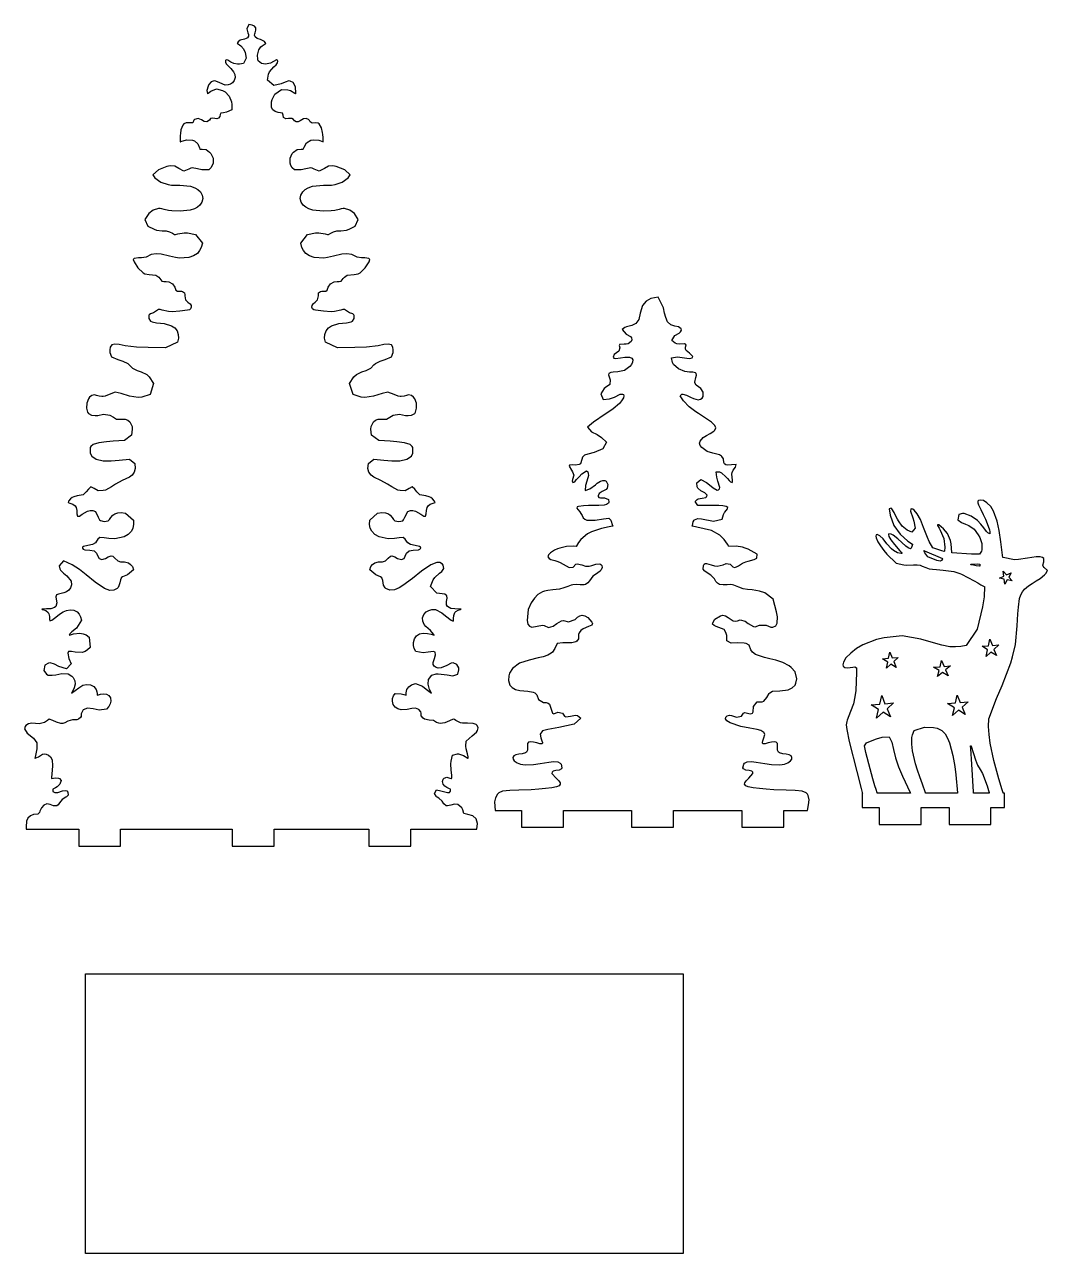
# Model space of a CAD drawing. Extents: x -94 to 209, y -185 to 79.
# Drawn here: x 26 to 209, y -183.9 to 35.8 of the extents above; entities that cross this region are included whole.
import ezdxf

# ---------------------------------------------------------------- set-up
doc = ezdxf.new("R2010")
doc.units = 0

msp = doc.modelspace()

# ---------------------------------------------------------------- linework, layer by layer
at = {"layer": 'layer 1', "color": 250}
for points in [[(106.870728, -108.086904), (106.870728, -108.086904), (106.970529, -107.045982), (106.764127, -106.230908), (106.13493, -105.66179), (105.249429, -105.441207), (104.553431, -105.276186), (104.378131, -104.610099), (104.178432, -104.237804), (103.472633, -103.656409), (102.891733, -103.60471), (102.227735, -103.78841), (101.64576, -103.912195), (101.383136, -103.86461), (100.949761, -103.504601), (100.662036, -103.027892), (100.091738, -102.542488), (99.759636, -102.321112), (99.661037, -102.253511), (99.576339, -102.186598), (99.308837, -101.705506), (99.648038, -101.012696), (100.403536, -101.225209), (101.625534, -101.522309), (102.009235, -101.504053), (102.154234, -101.251852), (102.132829, -100.935358), (101.841831, -100.763856), (101.505331, -100.610239), (101.166231, -100.384258), (100.879132, -100.03104), (100.728008, -99.566654), (100.876751, -99.109153), (101.02375, -98.964453), (101.50885, -98.737864), (102.036875, -98.966103), (102.27975, -99.009855), (102.35015, -99.009855), (102.373248, -98.899948), (102.404448, -98.419253), (102.263449, -97.534355), (102.199248, -96.360057), (102.254297, -95.902576), (102.528947, -94.82357), (103.400947, -94.607062), (103.619945, -94.600183), (104.473069, -94.8973), (105.251943, -95.376284), (105.325344, -95.409992), (105.334842, -95.143398), (105.186742, -94.588197), (104.977642, -93.685096), (104.926153, -93.210246), (104.993834, -92.333977), (106.021432, -91.362481), (106.791718, -90.708501), (107.02163, -90.402283), (107.125493, -89.938852), (106.944732, -89.501298), (106.764369, -89.350724), (106.230831, -89.147207), (105.230734, -89.108286), (104.327085, -89.129562), (103.926536, -89.053782), (103.109937, -88.623782), (102.864335, -88.431192), (102.620535, -88.359199), (101.984237, -88.674397), (101.173126, -89.020739), (100.313038, -89.146598), (100.08864, -89.107704), (99.687241, -88.961496), (99.136141, -88.649685), (98.317954, -88.573313), (97.520542, -88.394785), (97.282843, -88.230691), (96.941944, -87.763596), (96.941206, -87.308299), (96.875444, -87.089994), (96.482995, -86.63761), (95.909644, -86.450497), (95.229446, -86.492698), (94.399047, -86.637108), (93.336249, -86.705608), (92.752413, -86.545682), (92.270062, -86.215604), (91.927455, -85.7446), (91.762851, -85.161899), (91.797513, -84.678724), (91.950374, -84.237231), (92.29095, -83.80689), (93.347348, -83.872903), (93.831448, -83.988103), (94.209246, -84.075997), (94.209246, -84.075997), (94.210304, -83.947092), (94.222105, -83.689494), (94.368104, -83.09241), (94.714667, -82.61412), (95.188356, -82.241691), (95.898304, -81.980791), (97.144601, -82.498897), (97.821, -83.026105), (98.764601, -83.760694), (98.764601, -83.760694), (98.672301, -83.527199), (98.429501, -83.086695), (98.1381, -82.154199), (98.204701, -81.304517), (98.828299, -80.50881), (99.602985, -80.293218), (99.956097, -80.251397), (101.592596, -80.442717), (102.557496, -80.609404), (103.468495, -80.360908), (103.665831, -79.538293), (103.648594, -79.202802), (103.273257, -78.605248), (102.621395, -78.333408), (102.29352, -78.379003), (101.483096, -78.767219), (100.519797, -79.205104), (99.98183, -79.246331), (99.588049, -79.143092), (99.2638, -78.931895), (99.069918, -78.593354), (99.054047, -78.234269), (99.282585, -77.509418), (99.497686, -76.889103), (99.427487, -76.377822), (99.116287, -76.285007), (98.148987, -76.386712), (97.294487, -76.512601), (95.985889, -76.308608), (95.686761, -75.733113), (95.558003, -75.203137), (95.537291, -74.663907), (95.719111, -74.019756), (96.093577, -73.500737), (96.6247, -73.145553), (97.276488, -72.992906), (98.054087, -73.051617), (98.689388, -73.205023), (99.213487, -73.339801), (99.213487, -73.339801), (99.127987, -73.206716), (98.583986, -72.526605), (97.74425, -71.830547), (97.444588, -71.435915), (97.206926, -70.848221), (97.180763, -70.241997), (97.373938, -69.673159), (97.794287, -69.197622), (98.276899, -68.937487), (98.818134, -68.782202), (99.504184, -68.761113), (100.611485, -69.365129), (101.238483, -69.880908), (102.288283, -70.705216), (102.648383, -70.871427), (102.722582, -70.689923), (102.724964, -70.406819), (102.765019, -69.849806), (102.964364, -69.333512), (103.120438, -69.154376), (103.536762, -68.877529), (103.960362, -68.759023), (104.076861, -68.728225), (104.076861, -68.728225), (104.011162, -68.723463), (103.629663, -68.695364), (102.931264, -68.657052), (102.216927, -68.565116), (101.610365, -68.209854), (101.467128, -67.954363), (101.437664, -67.368057), (101.563365, -66.739249), (101.534464, -66.304645), (101.132267, -66.056863), (99.736766, -65.830353), (98.608467, -64.675846), (99.068418, -63.491301), (99.359468, -63.05165), (100.203567, -62.301372), (100.637867, -61.96125), (100.993067, -61.412373), (100.865725, -60.852247), (100.735466, -60.639764), (100.275404, -60.372726), (99.710117, -60.383949), (98.651468, -60.79526), (96.968071, -61.925558), (95.344572, -63.204261), (93.648375, -64.484049), (92.958804, -64.90627), (92.148426, -65.252799), (91.326349, -65.342455), (90.601678, -64.99406), (90.49208, -64.875368), (90.18818, -64.436557), (90.057978, -63.570947), (89.887079, -63.132771), (89.640155, -62.921617), (88.778082, -62.562568), (87.704581, -61.703758), (87.897372, -61.106434), (88.201781, -60.707256), (88.606881, -60.414551), (89.302468, -60.275096), (90.009081, -60.239662), (90.513979, -60.073953), (91.011578, -59.576273), (91.413127, -59.223382), (91.688976, -59.172969), (92.219827, -59.36673), (92.681377, -59.679354), (93.370076, -59.827971), (93.843476, -59.645858), (94.066675, -59.233664), (94.288573, -58.718653), (94.749075, -58.293654), (95.499072, -58.143768), (96.418446, -58.084008), (96.69807, -57.987955), (96.835071, -57.818582), (96.80797, -57.61357), (96.617283, -57.497424), (95.847372, -57.303055), (95.010874, -57.163567), (94.506638, -56.821101), (94.294376, -56.561879), (94.054787, -56.17192), (93.692875, -55.924181), (92.967576, -55.955269), (92.115376, -56.067161), (91.026678, -56.107166), (89.389381, -55.753435), (88.64157, -55.346235), (88.067383, -54.76917), (87.802408, -54.19691), (87.668626, -53.562146), (87.709481, -52.766568), (89.121381, -51.525779), (89.898139, -51.44047), (90.505453, -51.504256), (91.042177, -51.676168), (91.388177, -51.918685), (91.741277, -52.333975), (91.988476, -52.680367), (92.222677, -52.893965), (92.917338, -53.029808), (93.613876, -52.88391), (93.775125, -52.746122), (94.019775, -52.251107), (94.501073, -51.248417), (94.983144, -51.076433), (95.437447, -51.065646), (95.907472, -51.165629), (96.861471, -51.709321), (97.37777, -52.052617), (97.698871, -52.101221), (97.81457, -51.663415), (97.842682, -51.086175), (97.963269, -50.511633), (98.15547, -50.205113), (98.531469, -49.918729), (99.085468, -49.736325), (99.389469, -49.613532), (99.389469, -49.613426), (99.328768, -49.424117), (98.940469, -48.991524), (98.640069, -48.749616), (98.362907, -48.600563), (97.74667, -48.428333), (96.689071, -48.290326), (96.155971, -47.707132), (95.76171, -47.234647), (95.314573, -46.854037), (94.753374, -47.128436), (94.032674, -47.532031), (93.148988, -47.509274), (92.728576, -47.399819), (91.642577, -46.813821), (90.896979, -46.335217), (89.69388, -45.711436), (88.417244, -45.118485), (87.952781, -44.760524), (87.548807, -44.213992), (87.365484, -43.561037), (87.480882, -42.684024), (88.423882, -41.869743), (90.24778, -42.087945), (91.67434, -42.194817), (93.100977, -42.154329), (94.370173, -41.869241), (95.166372, -41.324544), (95.451172, -40.819031), (95.428471, -39.812637), (95.316046, -39.59429), (94.932269, -39.275137), (93.905671, -38.969226), (92.534674, -38.808545), (91.346775, -38.680328), (89.317879, -38.528748), (88.033379, -37.582335), (87.916054, -36.526649), (87.955179, -36.06294), (88.361716, -35.192489), (88.729614, -34.905825), (89.204677, -34.746852), (89.920877, -34.739708), (90.418975, -34.743941), (90.705977, -34.699332), (91.286175, -34.384743), (91.920473, -34.022344), (93.053172, -33.813853), (94.087984, -34.051617), (94.559771, -34.096639), (95.20412, -34.031714), (95.75367, -33.71003), (95.908557, -33.467351), (96.105668, -32.790948), (96.051868, -31.853451), (95.751119, -31.083816), (95.56797, -30.804459), (95.158495, -30.491193), (94.65197, -30.402637), (94.294172, -30.475847), (93.865772, -30.604752), (93.340874, -30.686746), (93.148874, -30.6841), (92.786486, -30.619373), (92.070473, -30.291697), (90.973475, -29.909401), (89.912876, -30.126095), (88.399066, -30.605559), (86.841681, -30.870076), (86.193094, -30.796952), (84.721683, -30.311276), (84.110885, -28.356881), (84.894008, -27.179794), (85.324483, -26.768298), (86.314981, -26.256304), (87.05458, -26.030905), (87.90178, -25.589793), (88.444967, -25.002134), (88.72438, -24.781306), (89.58369, -24.367069), (90.489275, -24.05709), (91.603376, -23.581105), (91.900675, -22.825694), (91.924963, -22.357303), (91.844555, -21.852019), (91.586464, -21.427003), (91.018965, -21.314211), (90.261165, -21.3816), (89.199168, -21.588292), (87.14262, -21.822723), (85.074073, -21.909099), (81.944678, -21.950692), (79.822479, -20.978905), (79.634943, -20.219449), (79.680806, -19.564887), (79.891781, -18.932593), (80.315213, -18.392387), (80.875867, -18.008051), (82.188378, -17.609705), (82.833177, -17.5384), (83.560174, -17.481594), (84.376823, -17.334932), (84.637874, -17.219604), (84.947985, -16.745087), (84.937773, -16.17421), (84.894072, -16.093909), (84.660673, -15.900816), (84.096474, -15.690896), (83.745576, -15.486215), (83.211875, -15.119714), (82.916375, -15.097489), (82.567078, -15.221976), (81.410279, -15.47489), (80.798892, -15.502996), (79.424081, -15.43097), (78.033583, -15.259388), (77.69295, -15.16544), (77.49297, -14.975781), (77.374983, -14.705271), (77.403195, -14.382827), (77.583882, -14.11287), (77.674282, -14.036194), (77.946983, -13.828973), (78.374983, -13.359682), (78.527382, -12.650573), (78.532383, -12.507777), (78.550692, -12.124185), (78.923842, -11.900434), (79.110992, -11.86238), (79.34169, -11.854178), (79.845691, -11.833276), (80.092891, -11.663784), (80.284589, -11.139089), (80.690164, -10.502552), (81.354788, -10.157381), (81.866388, -10.104173), (82.263387, -10.094383), (82.605787, -10.049881), (82.961685, -9.577203), (83.173823, -9.326825), (83.701184, -8.962286), (84.901383, -8.8623), (85.637495, -8.708607), (85.993282, -8.527391), (86.920556, -7.654389), (87.586681, -6.566301), (87.730881, -6.152891), (87.63538, -6.032585), (87.560579, -5.998797), (86.806581, -5.894605), (86.255381, -5.871321), (85.451382, -5.735326), (84.536084, -5.294213), (83.637073, -5.128091), (82.723587, -5.197614), (81.253688, -5.589302), (80.168091, -5.829014), (79.47129, -5.919925), (77.768792, -5.813672), (76.948368, -5.538036), (76.254694, -5.078313), (75.859144, -4.583513), (75.558179, -4.001182), (75.360395, -3.227714), (76.596395, -1.694217), (78.017305, -1.411467), (78.603691, -1.383412), (79.745591, -1.59013), (80.158388, -1.719829), (80.32139, -1.705277), (80.352889, -1.697075), (80.737288, -1.486864), (81.225589, -1.204871), (81.852289, -1.050672), (82.563387, -1.054112), (83.582484, -0.918698), (84.014109, -0.754693), (85.122984, -0.178712), (85.658082, 1.003392), (84.966483, 2.036297), (84.170584, 2.645586), (83.224387, 2.961385), (82.939886, 2.965354), (82.605286, 2.905849), (82.228888, 2.793349), (81.438288, 2.598854), (80.814538, 2.513526), (79.368791, 2.447248), (77.529592, 2.67717), (76.804239, 2.911465), (76.266432, 3.200135), (75.817095, 3.548654), (75.440253, 4.10048), (75.293558, 4.719546), (75.383282, 5.347969), (75.715696, 5.927863), (76.166257, 6.325856), (76.719376, 6.662843), (77.482092, 6.949154), (79.428092, 7.137458), (80.870288, 7.13243), (81.515988, 7.22686), (82.776937, 7.684433), (83.868686, 8.454843), (84.236785, 8.972341), (83.246585, 9.87904), (81.699562, 10.448257), (81.124087, 10.575634), (80.310403, 10.511516), (79.58859, 10.122853), (78.68229, 9.601545), (77.785592, 9.982042), (77.425605, 10.182996), (77.194993, 10.209346), (76.248794, 10.051046), (75.437894, 9.863959), (74.236497, 9.863959), (73.853321, 10.238811), (73.611811, 10.638793), (73.449799, 11.086941), (73.460023, 11.982829), (73.831299, 12.798449), (74.066573, 13.05698), (74.701896, 13.528433), (75.426795, 13.577831), (75.760995, 13.544943), (75.828596, 13.535948), (75.828596, 13.535948), (75.874194, 13.66726), (75.953696, 13.933536), (76.398419, 14.70984), (77.152593, 15.175648), (77.572043, 15.243335), (78.627493, 15.189142), (79.26309, 14.907837), (79.359991, 14.860529), (79.359991, 14.860529), (79.368299, 15.633535), (79.3216, 16.202442), (79.272498, 16.575847), (79.081011, 17.401303), (78.6685, 18.111646), (78.511513, 18.199117), (78.087302, 18.279524), (77.403902, 18.240445), (77.043177, 18.477495), (76.910902, 18.689045), (76.752803, 18.878037), (76.332301, 19.072532), (75.832602, 18.997126), (75.257105, 18.631922), (74.925192, 18.458766), (74.555105, 18.447137), (74.242006, 18.608427), (74.045304, 18.865522), (73.797805, 19.060626), (73.149807, 19.020727), (72.706107, 18.962333), (72.297307, 19.255227), (72.199809, 19.666627), (72.081408, 19.986137), (71.735108, 20.067629), (71.332709, 20.126842), (70.800609, 20.289243), (70.388919, 20.597933), (70.155859, 21.012412), (70.13481, 22.002418), (70.266798, 22.441266), (70.719408, 23.426034), (71.953307, 24.261825), (73.082894, 24.20654), (73.550605, 24.075135), (74.306006, 23.597827), (74.402705, 23.513928), (74.451505, 23.472521), (74.451505, 23.472521), (74.471799, 23.57174), (74.454098, 24.72884), (74.023997, 25.486633), (73.499724, 25.751569), (73.2531, 25.786934), (72.556538, 25.576581), (71.872501, 25.257424), (70.533602, 24.95072), (69.422203, 25.907716), (69.585191, 26.987804), (69.772402, 27.415231), (70.550303, 28.278724), (70.963103, 28.637816), (71.232001, 29.002835), (71.268066, 29.301122), (71.228905, 29.42032), (71.015805, 29.527609), (70.475106, 29.228709), (69.932107, 28.922428), (69.076009, 28.750528), (68.326135, 28.876599), (67.778309, 29.389523), (67.674747, 29.673933), (67.609809, 30.385916), (67.84001, 31.327329), (68.234048, 31.853006), (68.46631, 32.060012), (68.833209, 32.289009), (69.036809, 32.393916), (69.117009, 32.461305), (69.117009, 32.461305), (68.86851, 32.83143), (68.177311, 33.176817), (67.751711, 33.295112), (67.559711, 33.348425), (67.192112, 33.638117), (67.09401, 33.942626), (67.171811, 34.202023), (67.230212, 34.399005), (67.340373, 34.843538), (67.333011, 35.283109), (67.076437, 35.566464), (66.687797, 35.761271), (66.065214, 35.849819), (65.709513, 35.079221), (65.906414, 34.399111), (65.994414, 34.103122), (66.025711, 33.78512), (65.863014, 33.490718), (65.576912, 33.348425), (65.288914, 33.268415), (64.533815, 33.052013), (64.178615, 32.757109), (64.019516, 32.461305), (64.019614, 32.461226), (64.211714, 32.340126), (64.429514, 32.21892), (64.670313, 32.060118), (65.152414, 31.517025), (65.416414, 30.837427), (65.578214, 29.815819), (65.105912, 28.900415), (64.386989, 28.759253), (64.060614, 28.750528), (63.424691, 28.871013), (62.831517, 29.132824), (62.295618, 29.500727), (62.035117, 29.540811), (61.907617, 29.420214), (61.881247, 29.125648), (62.015818, 28.851917), (62.390616, 28.457635), (62.870017, 28.019433), (63.364215, 27.415125), (63.571128, 26.902862), (63.60944, 26.359399), (63.46614, 25.840801), (63.128215, 25.40313), (62.773742, 25.186089), (62.375002, 25.05225), (61.868017, 25.023718), (60.874219, 25.408316), (60.159745, 25.737424), (59.88342, 25.786934), (59.324084, 25.597251), (58.923221, 25.152914), (58.790947, 24.856125), (58.587421, 24.05082), (58.670222, 23.538429), (58.685118, 23.472521), (58.83062, 23.597827), (59.304517, 23.961629), (60.300717, 24.363319), (61.391441, 24.05881), (61.820215, 23.830422), (62.575977, 23.02567), (63.001813, 22.002418), (63.060914, 21.57393), (63.014117, 20.612934), (62.083917, 20.168938), (61.530118, 20.086626), (61.055218, 19.986137), (60.949419, 19.741927), (60.898519, 19.436122), (60.64132, 19.113437), (60.326033, 18.992945), (59.986821, 19.020727), (59.505021, 19.111743), (59.214123, 19.022235), (59.014323, 18.764928), (58.581624, 18.447137), (58.105422, 18.486745), (57.636023, 18.788423), (57.015626, 19.040623), (56.383624, 18.878037), (56.265924, 18.777522), (56.037126, 18.274444), (55.320826, 18.264125), (54.876964, 18.260256), (54.468128, 18.111725), (54.265453, 17.867684), (53.930628, 17.01442), (53.835827, 16.389713), (53.799529, 16.014826), (53.776828, 14.860715), (53.776828, 14.860715), (53.825027, 14.884792), (53.922727, 14.929797), (54.938114, 15.216155), (55.984024, 15.175807), (56.342186, 15.028265), (56.968324, 14.523795), (57.230322, 13.802991), (57.307924, 13.536106), (57.375522, 13.545102), (57.709722, 13.57799), (58.434722, 13.528592), (59.070045, 13.057125), (59.305319, 12.798581), (59.676632, 11.982925), (59.686819, 11.0871), (59.524807, 10.638949), (59.283297, 10.238959), (58.900121, 9.864091), (57.698723, 9.864091), (56.887824, 10.051204), (55.941625, 10.209504), (55.710975, 10.183175), (55.351026, 9.982201), (54.454327, 9.601704), (53.547927, 10.122986), (52.826117, 10.511612), (52.01243, 10.575793), (51.436943, 10.448406), (49.889831, 9.879199), (48.899733, 8.972605), (49.267834, 8.455001), (50.359594, 7.684589), (51.62063, 7.226992), (52.266279, 7.132573), (53.708428, 7.13759), (55.654526, 6.949313), (56.417141, 6.663059), (56.970235, 6.326094), (57.420821, 5.928102), (57.753278, 5.348218), (57.842997, 4.719794), (57.696278, 4.100721), (57.319423, 3.548892), (56.870086, 3.20032), (56.332279, 2.911614), (55.606925, 2.677303), (53.767827, 2.447406), (52.321991, 2.513684), (51.69823, 2.599012), (50.90773, 2.793507), (50.531331, 2.905902), (50.196732, 2.965513), (49.912133, 2.961544), (48.965984, 2.645682), (48.170134, 2.03643), (47.478435, 1.00355), (48.013536, -0.178553), (49.122409, -0.754547), (49.554033, -0.918566), (50.573231, -1.053953), (51.284329, -1.050513), (51.910931, -1.204712), (52.399129, -1.486625), (52.783629, -1.696916), (52.815228, -1.705118), (52.978229, -1.71967), (53.390929, -1.589971), (54.532826, -1.383279), (55.119212, -1.411325), (56.540122, -1.694085), (57.776222, -3.227582), (57.578439, -4.00105), (57.277474, -4.583381), (56.881924, -5.078181), (56.188192, -5.537889), (55.367738, -5.813517), (53.665227, -5.919766), (52.968429, -5.828856), (51.882829, -5.58917), (50.41293, -5.197455), (49.499445, -5.127936), (48.600434, -5.294081), (47.685135, -5.735167), (46.881136, -5.871163), (46.330036, -5.894446), (45.576038, -5.998639), (45.501138, -6.032452), (45.405737, -6.152758), (45.549937, -6.566143), (46.215974, -7.654254), (47.143235, -8.527258), (47.499022, -8.708461), (48.235135, -8.862141), (49.435333, -8.962153), (49.962695, -9.326722), (50.174832, -9.57715), (50.530831, -10.049748), (50.873231, -10.094251), (51.27023, -10.104041), (51.781729, -10.157222), (52.446442, -10.502433), (52.852029, -11.138931), (53.043629, -11.663625), (53.290829, -11.833144), (53.794828, -11.854046), (54.025526, -11.862248), (54.212438, -11.900242), (54.585727, -12.123338), (54.604116, -12.506931), (54.609116, -12.65044), (54.761516, -13.359523), (55.189513, -13.828734), (55.462214, -14.035929), (55.552614, -14.112738), (55.733351, -14.382685), (55.761613, -14.705139), (55.643614, -14.975655), (55.443605, -15.165308), (55.102915, -15.259229), (53.712516, -15.430837), (52.337667, -15.50284), (51.726318, -15.474732), (50.569421, -15.221843), (50.220121, -15.097331), (49.924621, -15.119555), (49.391021, -15.486162), (49.040123, -15.690764), (48.475924, -15.900657), (48.242524, -16.09375), (48.198723, -16.174051), (48.188529, -16.744948), (48.498723, -17.219445), (48.759685, -17.334777), (49.576322, -17.481461), (50.303322, -17.538267), (50.948219, -17.609546), (52.26073, -18.007906), (52.821385, -18.392251), (53.244818, -18.932461), (53.455754, -19.564742), (53.501612, -20.219294), (53.314117, -20.978746), (51.191918, -21.950533), (48.062523, -21.90894), (45.993889, -21.822554), (43.937328, -21.588134), (42.875429, -21.381441), (42.117531, -21.314052), (41.550133, -21.426844), (41.292007, -21.85186), (41.211633, -22.357144), (41.235737, -22.825535), (41.533136, -23.580946), (42.647234, -24.056931), (43.552832, -24.36695), (44.41223, -24.781148), (44.691594, -25.002028), (45.234732, -25.58974), (46.08203, -26.030747), (46.821928, -26.256224), (47.812127, -26.76814), (48.242601, -27.179675), (49.025724, -28.356722), (48.414927, -30.311223), (46.943428, -30.796786), (46.294828, -30.869917), (44.737481, -30.60542), (43.223634, -30.125936), (42.163034, -29.909242), (41.066036, -30.291538), (40.350062, -30.619215), (39.987638, -30.683942), (39.795836, -30.686587), (39.270838, -30.604699), (38.842438, -30.475688), (38.484539, -30.402478), (37.978027, -30.491034), (37.56864, -30.8043), (37.385441, -31.083683), (37.084641, -31.853187), (37.030841, -32.790789), (37.227953, -33.467193), (37.382839, -33.709871), (37.932427, -34.031505), (38.576739, -34.09648), (39.048488, -34.051408), (40.083338, -33.813694), (41.216036, -34.022185), (41.850334, -34.384585), (42.430533, -34.699174), (42.717433, -34.743782), (43.215532, -34.739549), (43.931832, -34.746693), (44.406912, -34.905656), (44.774844, -35.1923), (45.181431, -36.062782), (45.220556, -36.52649), (45.103231, -37.582176), (43.818633, -38.528669), (41.789734, -38.680169), (40.601836, -38.808386), (39.230838, -38.969067), (38.204341, -39.274978), (37.820441, -39.594131), (37.708041, -39.812478), (37.68534, -40.818873), (37.97014, -41.324385), (38.766336, -41.869161), (40.035636, -42.15417), (41.462234, -42.194688), (42.888833, -42.087786), (44.71263, -41.869585), (45.655628, -42.683865), (45.771028, -43.560879), (45.587703, -44.213833), (45.183731, -44.760366), (44.719281, -45.118337), (43.442732, -45.711356), (42.239633, -46.335058), (41.494033, -46.813662), (40.407936, -47.39966), (39.987549, -47.509115), (39.103738, -47.531873), (38.383138, -47.128278), (37.821939, -46.853879), (37.374851, -47.234435), (36.980639, -47.706868), (36.447441, -48.290167), (35.389942, -48.428174), (34.773668, -48.600404), (34.496543, -48.749457), (34.196144, -48.991365), (33.807744, -49.423959), (33.747043, -49.613268), (33.747043, -49.613373), (34.051144, -49.736061), (34.605141, -49.91857), (34.980942, -50.204955), (35.173241, -50.511368), (35.293916, -51.085963), (35.322042, -51.663257), (35.437742, -52.101062), (35.758742, -52.052458), (36.275142, -51.709162), (37.229141, -51.16547), (37.699126, -51.065458), (38.153423, -51.07624), (38.635537, -51.248258), (39.116636, -52.250869), (39.361411, -52.745954), (39.522636, -52.883752), (40.21916, -53.02961), (40.913734, -52.893806), (41.148035, -52.680314), (41.395233, -52.333816), (41.748335, -51.918526), (42.094332, -51.67601), (42.631057, -51.504097), (43.238372, -51.440311), (44.015131, -51.525621), (45.427028, -52.766409), (45.467927, -53.561987), (45.334142, -54.196751), (45.069129, -54.769011), (44.494985, -55.346076), (43.747169, -55.753277), (42.109834, -56.107008), (41.021234, -56.067003), (40.168935, -55.955111), (39.443637, -55.924022), (39.081762, -56.171761), (38.842136, -56.56172), (38.629912, -56.820902), (38.125638, -57.163408), (37.28914, -57.302896), (36.51919, -57.497266), (36.32854, -57.613411), (36.301452, -57.818423), (36.43854, -57.987796), (36.718127, -58.083836), (37.637538, -58.143503), (38.387437, -58.293495), (38.847936, -58.718415), (39.069937, -59.233506), (39.293036, -59.645805), (39.766436, -59.827812), (40.455135, -59.679196), (40.916722, -59.366571), (41.447533, -59.17281), (41.723421, -59.223223), (42.124934, -59.576114), (42.622633, -60.073715), (43.127532, -60.239503), (43.834094, -60.274937), (44.529631, -60.414392), (44.934743, -60.707097), (45.239181, -61.106275), (45.432028, -61.7036), (44.358531, -62.562304), (43.496456, -62.921445), (43.249531, -63.132612), (43.207833, -63.195504), (43.107331, -63.444291), (42.981133, -63.998698), (42.823432, -64.567899), (42.690332, -64.808904), (42.534831, -64.993901), (41.932982, -65.310653), (41.22314, -65.356647), (40.278436, -65.016655), (38.606538, -63.889373), (36.957639, -62.546878), (35.756666, -61.61928), (34.485042, -60.794969), (32.901245, -60.048368), (32.139646, -60.948559), (32.250535, -61.520485), (32.358646, -61.744769), (32.932844, -62.300975), (33.534244, -62.759974), (34.302842, -63.682363), (34.334563, -64.35735), (34.18468, -64.873959), (33.897543, -65.320661), (33.482465, -65.624197), (33.006319, -65.809365), (32.004245, -66.056572), (31.653646, -66.158172), (31.540847, -66.477656), (31.608747, -66.916652), (31.722959, -67.581969), (31.526147, -68.209563), (31.301959, -68.404528), (30.657245, -68.627155), (29.856347, -68.679568), (29.158147, -68.720658), (29.059349, -68.728066), (29.059349, -68.728066), (29.117349, -68.744735), (29.234048, -68.775242), (29.755673, -68.970527), (30.172146, -69.333432), (30.284384, -69.541335), (30.401047, -70.030344), (30.414435, -70.508234), (30.451437, -70.781733), (30.848137, -70.705137), (31.566636, -70.159831), (32.206334, -69.621034), (32.880134, -69.171243), (33.481327, -68.92516), (34.124333, -68.82494), (34.760739, -68.904421), (35.342132, -69.197437), (35.710944, -69.589049), (35.98317, -70.057599), (36.146131, -70.689341), (35.272531, -72.124518), (34.395082, -72.785493), (34.057632, -73.145042), (33.922933, -73.339616), (33.922933, -73.339616), (34.187833, -73.283418), (34.710133, -73.141232), (35.860029, -72.992721), (36.415216, -73.105199), (36.946146, -73.329046), (37.501029, -73.738634), (37.693428, -75.553435), (37.239997, -76.011678), (36.77168, -76.2837), (36.257031, -76.447725), (34.987533, -76.386527), (34.332933, -76.26392), (33.797232, -76.299612), (33.678434, -76.600019), (33.853932, -77.509232), (34.280233, -78.500228), (33.426633, -79.403832), (32.100334, -78.970233), (31.325698, -78.566906), (30.515135, -78.333223), (30.224748, -78.392959), (29.582837, -78.746819), (29.381836, -79.71133), (29.896324, -80.351595), (30.196236, -80.504815), (30.867374, -80.53757), (31.543837, -80.442532), (32.633434, -80.22642), (33.746032, -80.276929), (34.415333, -80.706119), (34.663133, -80.961617), (34.946307, -81.524785), (34.998333, -82.154013), (34.848732, -82.791817), (34.598132, -83.312411), (34.371832, -83.760508), (34.371832, -83.760508), (35.014031, -83.269707), (35.64223, -82.761522), (36.382229, -82.336417), (37.057892, -82.177151), (37.740915, -82.241541), (38.341119, -82.542294), (38.768326, -83.092119), (38.896826, -83.483411), (38.925226, -83.817923), (38.927078, -84.075812), (38.927078, -84.075812), (39.179178, -84.017921), (39.545779, -83.930715), (40.036877, -83.857213), (40.598576, -83.922059), (41.039751, -84.176724), (41.313638, -84.597759), (41.373476, -85.161714), (41.249013, -85.65823), (41.024121, -86.130048), (40.629178, -86.618613), (39.284577, -86.759424), (38.23068, -86.548816), (37.22678, -86.450312), (36.424983, -86.707116), (36.107682, -87.447499), (36.055945, -87.898772), (35.939182, -88.11311), (35.615883, -88.3946), (35.292233, -88.511116), (34.528484, -88.515197), (33.700884, -88.72562), (33.154486, -89.068705), (32.823286, -89.146413), (32.466212, -89.139001), (31.646987, -88.908606), (31.006088, -88.604997), (30.36889, -88.402405), (30.02649, -88.623597), (29.51539, -88.965015), (28.576491, -89.237509), (27.258492, -89.133316), (26.683794, -89.216061), (26.191594, -89.501113), (26.080244, -89.672771), (25.952395, -90.114205), (26.394394, -90.898614), (27.537193, -91.761498), (28.128441, -92.631854), (28.15869, -93.684911), (28.024991, -94.288292), (27.880992, -94.861406), (27.773391, -95.4242), (27.773391, -95.4242), (27.848192, -95.393905), (28.42779, -95.109002), (29.139415, -94.672851), (29.51639, -94.599998), (29.84169, -94.633203), (30.261214, -94.831934), (30.611357, -95.143366), (30.900188, -95.652191), (30.957489, -96.751904), (30.872989, -97.534197), (30.759888, -98.849492), (30.769995, -98.961887), (30.809497, -99.011602), (30.856596, -99.008956), (31.437409, -98.886057), (32.019194, -98.919844), (32.194896, -99.027741), (32.481794, -99.384664), (32.257195, -100.030061), (31.785295, -100.506549), (31.461996, -100.684639), (31.226596, -100.794653), (31.003495, -100.934459), (31.034295, -101.341758), (31.343497, -101.52686), (31.910496, -101.50781), (32.732793, -101.224124), (33.286094, -101.12308), (33.51824, -101.21451), (33.707393, -101.458915), (33.761794, -102.004009), (33.533294, -102.209511), (33.475494, -102.25232), (33.327094, -102.353126), (32.692995, -102.767013), (32.199696, -103.352906), (31.98481, -103.735791), (31.753196, -103.863525), (31.124146, -103.868704), (30.510997, -103.677311), (29.929698, -103.559625), (29.394399, -103.75232), (28.957998, -104.236719), (28.701797, -104.82322), (28.611173, -105.065925), (28.333498, -105.409219), (27.5757, -105.4615), (27.001402, -105.660705), (26.537864, -106.072353), (26.270302, -106.632412), (26.208503, -107.660714), (26.259203, -108.08582), (35.639491, -108.08582), (35.639491, -111.085794), (43.13948, -111.085794), (43.13948, -111.085794), (43.13948, -108.08582), (63.096156, -108.08582), (63.096156, -111.085794), (63.096156, -111.085794), (70.596147, -111.085794), (70.596147, -108.08582), (87.557926, -108.08582), (87.557926, -108.08582), (87.557926, -111.085794), (95.057914, -111.085794), (95.057914, -108.08582), (95.057914, -108.08582), (106.870728, -108.086904)], [(110.129324, -104.716196), (114.868217, -104.716196), (114.868217, -107.716197), (114.868217, -107.716197), (122.368209, -107.716197), (122.368209, -104.716196), (134.553193, -104.716196), (134.553193, -104.716196), (134.553193, -107.716197), (142.053184, -107.716197), (142.053184, -104.716196), (142.053184, -104.716196), (154.29817, -104.716196), (154.29817, -107.716197), (161.798159, -107.716197), (161.798159, -107.716197), (161.798159, -104.716196), (166.011855, -104.716091), (166.245053, -103.691387), (166.342954, -102.788894), (166.169853, -102.015307), (166.017355, -101.783505), (165.784867, -101.580954), (165.105155, -101.294106), (163.836757, -101.137605), (162.21026, -101.114587), (160.008662, -101.005764), (158.658064, -100.913266), (157.425065, -100.797563), (156.311165, -100.651566), (155.45068, -100.476333), (155.011666, -100.296508), (154.785267, -100.03567), (154.820967, -99.777887), (155.052467, -99.417869), (155.529367, -98.968977), (156.276867, -98.113581), (156.259029, -97.882216), (156.07095, -97.705159), (155.616068, -97.586875), (155.021468, -97.498875), (154.594955, -97.286117), (154.493268, -97.08467), (154.621969, -96.417974), (154.785356, -96.245648), (155.256767, -95.993371), (156.034668, -95.943973), (156.870266, -96.053775), (158.395063, -96.301584), (159.597161, -96.500577), (161.073162, -96.586381), (161.922944, -96.424354), (162.530233, -96.170258), (163.016357, -95.832875), (163.231107, -95.518508), (163.253108, -95.221923), (163.092408, -94.969267), (162.759058, -94.786687), (162.193758, -94.672176), (161.598959, -94.596585), (161.002697, -94.420409), (160.82126, -94.289377), (160.669645, -93.935492), (160.674309, -93.511589), (160.66686, -92.711695), (160.460823, -92.512537), (160.128085, -92.42253), (159.575362, -92.480185), (158.975563, -92.642295), (158.477563, -92.791097), (158.017463, -92.78554), (157.974564, -92.705848), (157.974564, -92.541648), (158.071565, -92.269551), (158.249063, -91.736945), (158.389263, -91.13994), (158.258165, -90.842549), (158.214665, -90.773942), (157.669478, -90.415505), (157.020565, -90.240146), (155.699266, -90.026045), (154.13647, -89.724844), (152.180809, -89.025651), (151.612271, -88.664554), (151.382595, -88.319356), (151.420584, -88.007572), (151.665892, -87.775624), (152.05817, -87.669934), (152.424245, -87.705176), (153.311871, -88.053553), (154.236268, -87.875753), (154.590343, -87.331585), (154.819168, -87.224138), (155.535555, -87.354501), (155.896285, -87.422857), (156.173868, -87.344153), (156.312416, -87.094162), (156.399665, -86.123049), (157.043666, -85.309457), (157.90879, -85.273394), (158.214564, -85.149146), (158.735089, -84.49345), (159.209262, -83.777151), (159.287361, -83.708147), (159.752662, -83.385356), (161.095659, -83.348447), (162.602196, -83.114116), (163.299857, -82.804864), (163.822158, -82.285246), (163.975907, -81.963325), (164.148857, -81.166642), (163.827156, -79.901751), (163.119332, -79.160948), (162.759058, -78.872761), (161.595635, -78.264078), (160.34446, -77.846946), (159.295563, -77.568949), (158.324565, -77.331962), (157.442866, -77.089154), (156.764379, -76.826271), (156.169666, -76.418251), (155.889766, -76.003464), (155.587866, -75.131372), (155.055544, -74.85142), (154.699169, -74.774053), (153.510469, -74.748123), (152.36637, -74.776513), (151.598071, -74.36842), (151.581879, -73.441904), (151.494879, -73.062915), (151.461478, -72.979227), (151.148979, -72.372618), (149.72598, -71.807416), (149.354018, -71.65408), (149.062382, -71.410515), (149.081273, -71.142413), (149.444471, -70.512917), (150.458483, -69.890016), (150.874971, -69.80103), (151.373991, -69.925918), (151.835407, -70.216948), (152.744168, -70.795624), (153.12103, -70.8512), (153.511347, -70.810135), (153.964467, -70.624915), (154.877866, -70.878624), (155.413464, -71.264227), (156.362563, -71.841812), (156.697575, -71.866044), (157.437963, -71.584425), (158.614561, -71.584425), (159.482772, -71.912376), (159.860858, -71.927431), (160.348596, -71.686859), (160.601283, -71.211459), (160.666857, -70.092521), (160.518646, -69.20037), (159.87446, -66.945333), (158.400561, -65.784025), (157.448763, -65.466631), (156.121065, -65.25433), (155.318664, -65.187628), (154.518266, -65.050019), (153.760566, -64.771122), (152.854669, -64.415734), (152.645367, -64.362632), (152.250168, -64.30752), (151.662471, -64.343715), (150.959545, -64.382076), (150.27477, -64.27913), (149.938634, -64.063501), (149.648583, -63.754735), (149.392872, -63.277128), (148.754574, -62.638927), (148.272274, -62.358125), (147.655673, -61.917435), (147.605075, -61.858433), (147.373975, -61.537441), (147.406287, -60.891333), (147.535574, -60.680536), (147.736675, -60.574941), (147.993788, -60.573046), (148.798474, -60.780919), (149.387173, -60.941124), (149.897472, -61.003619), (150.93917, -60.784941), (151.497969, -60.564041), (152.22127, -60.644421), (152.694556, -61.162309), (152.949969, -61.243834), (153.345305, -61.141281), (153.710867, -60.939431), (154.427765, -60.510039), (155.009766, -60.274931), (155.401465, -60.148936), (156.472063, -59.80093), (156.971863, -59.583126), (157.053162, -58.851633), (155.442166, -58.007031), (154.887666, -57.779939), (154.386104, -57.631386), (153.302168, -57.440823), (151.98187, -57.488025), (151.69797, -57.076837), (151.12777, -56.227843), (150.378071, -55.485449), (148.861172, -54.632248), (146.210376, -54.024343), (145.441878, -53.867842), (145.414378, -53.852231), (145.414378, -53.852231), (145.416494, -53.820746), (145.438481, -53.73264), (145.560181, -53.095736), (145.772081, -52.787549), (145.830882, -52.722224), (146.427456, -52.511166), (147.08478, -52.549345), (149.248278, -52.972228), (150.769575, -52.618348), (151.028063, -51.789837), (151.217776, -51.434736), (151.260574, -51.370549), (151.513275, -51.048339), (151.703174, -50.792329), (151.786875, -50.513644), (151.509275, -50.320048), (150.899276, -50.231942), (150.191675, -50.199928), (149.352177, -50.195959), (147.890779, -50.18273), (146.444881, -50.157594), (145.968282, -49.442585), (146.282031, -49.072983), (146.467381, -48.965198), (147.196855, -48.852955), (147.873679, -48.725195), (147.988678, -48.642883), (148.104679, -48.332077), (147.650779, -47.91909), (146.980805, -47.545548), (146.39888, -47.078801), (146.288018, -46.82111), (146.21218, -46.09098), (146.969279, -45.533001), (147.976578, -46.067088), (148.516679, -46.472985), (149.137079, -47.022286), (149.846976, -47.416779), (150.140377, -47.379686), (150.280713, -47.206039), (150.325877, -46.924496), (150.012378, -45.788879), (149.787577, -45.126601), (149.706377, -44.1541), (150.322651, -44.153822), (150.634576, -44.300706), (151.413175, -45.016297), (151.732874, -45.368801), (152.016173, -45.677093), (152.280973, -45.929902), (152.573073, -46.034888), (152.628048, -45.95722), (152.645074, -45.634601), (152.545874, -45.088687), (152.482099, -44.548954), (152.538174, -44.283481), (152.763274, -43.851682), (153.185874, -43.295899), (153.289071, -42.814093), (152.435373, -42.911698), (151.768686, -42.940653), (151.434785, -42.878855), (151.183374, -42.705905), (151.067962, -42.475374), (151.000476, -41.813599), (150.705776, -41.409792), (150.651777, -41.351108), (150.273327, -41.118956), (149.843576, -40.986698), (149.084178, -40.820196), (148.09368, -40.497193), (147.12798, -39.810673), (146.844779, -39.46479), (146.716343, -39.032103), (146.809681, -38.634532), (147.39348, -37.99011), (147.939579, -37.644697), (148.594078, -37.289097), (149.255753, -36.879559), (149.468477, -36.686695), (149.626567, -36.279399), (149.479427, -35.888378), (148.833978, -35.263318), (147.45028, -34.313703), (146.52198, -33.711009), (146.07298, -33.41121), (144.867846, -32.528935), (143.826583, -31.473404), (143.250785, -30.571309), (143.556185, -30.252221), (143.723584, -30.238728), (144.412233, -30.451704), (145.091584, -30.769931), (145.668181, -31.031048), (146.46918, -31.249435), (146.893346, -31.153937), (147.167605, -30.954418), (147.359179, -30.667537), (147.34388, -29.916165), (146.947581, -29.261252), (146.095282, -28.671735), (145.90788, -28.240041), (145.884385, -28.112353), (146.065812, -27.28067), (146.168365, -26.857235), (146.124386, -26.551737), (146.002461, -26.455988), (145.550688, -26.34224), (144.913387, -26.295145), (144.066589, -26.19164), (142.932778, -25.742123), (142.043093, -24.922541), (141.88068, -24.589153), (141.694793, -23.74975), (142.771791, -23.551445), (143.63389, -23.697442), (144.889789, -23.876459), (145.169463, -23.835257), (145.375534, -23.737402), (145.498187, -23.546842), (144.915088, -22.895147), (144.336988, -22.439899), (144.203789, -22.230356), (144.201407, -21.843959), (144.314006, -21.433538), (144.014707, -21.27246), (143.160308, -21.319952), (142.660309, -21.252748), (142.388072, -21.13405), (141.78591, -20.681461), (142.286509, -19.75714), (143.068208, -19.335275), (143.329109, -19.10915), (143.485791, -18.822825), (143.443771, -18.576273), (142.969009, -18.23465), (142.303509, -18.07254), (141.590611, -17.830764), (141.014111, -17.291464), (140.683749, -16.570482), (140.480212, -15.795644), (140.268011, -14.804649), (139.318613, -12.905763), (138.024785, -13.135496), (137.166678, -13.640907), (136.544217, -14.376051), (136.117817, -15.795644), (135.866617, -16.882049), (135.346918, -17.634655), (134.61932, -17.962341), (133.628919, -18.23465), (133.380258, -18.349512), (132.904721, -18.704443), (133.617119, -19.496155), (134.346431, -19.94932), (134.555018, -20.206746), (134.628116, -20.552676), (134.505669, -20.860438), (133.937619, -21.252748), (133.604821, -21.315057), (133.231021, -21.325905), (132.428522, -21.355697), (132.373521, -21.406788), (132.353071, -21.535181), (132.484722, -21.971885), (132.276122, -22.567488), (131.433923, -23.173383), (131.242161, -23.664922), (131.389302, -23.819069), (131.708221, -23.876406), (132.560721, -23.765493), (133.333722, -23.635001), (134.19482, -23.61939), (134.59452, -23.807988), (134.759406, -24.133108), (134.732048, -24.52717), (134.555018, -24.922594), (134.238807, -25.306262), (133.272722, -26.031699), (132.111721, -26.282206), (131.258123, -26.326683), (130.837037, -26.375528), (130.473624, -26.55179), (130.431186, -26.801682), (130.757524, -27.687804), (130.670723, -28.527802), (129.896426, -29.040405), (129.650425, -29.261305), (129.061225, -30.194093), (129.453024, -31.238693), (130.627924, -31.113386), (131.506424, -30.769984), (132.527722, -30.251692), (132.956222, -30.235817), (133.100722, -30.313711), (133.176688, -30.571546), (133.090984, -30.904643), (132.771422, -31.47351), (132.380935, -31.932386), (131.291524, -32.891225), (130.301624, -33.562922), (129.849624, -33.858117), (127.764027, -35.263423), (126.65253, -36.144908), (127.405329, -37.000305), (128.375828, -37.491318), (129.204525, -37.990216), (130.102126, -38.86961), (129.414226, -40.043115), (127.884127, -40.699599), (126.754429, -40.986804), (126.147129, -41.150316), (125.792029, -41.505413), (125.664529, -41.925994), (125.414631, -42.706011), (125.208556, -42.856846), (124.523833, -42.938606), (124.003633, -42.900109), (123.428271, -42.976597), (123.373934, -43.117596), (123.834731, -43.851788), (124.006933, -44.131002), (124.211932, -44.723112), (123.974032, -45.518396), (123.945637, -45.79264), (124.024932, -46.034994), (124.251831, -45.983295), (124.457031, -45.81539), (124.704133, -45.544087), (125.18483, -45.016403), (125.678031, -44.48811), (126.48593, -43.957991), (126.712084, -44.172036), (126.814066, -44.451624), (126.837928, -44.798095), (126.58563, -45.788985), (126.295729, -46.570087), (126.23293, -47.511394), (127.112428, -47.216093), (128.081328, -46.473091), (128.432028, -46.189405), (128.981927, -45.834599), (129.418185, -45.706249), (129.747325, -45.717835), (130.027625, -45.827191), (130.335225, -46.417889), (130.199125, -47.079012), (129.992287, -47.299278), (129.324726, -47.644797), (128.770527, -48.047809), (128.573277, -48.418133), (128.583928, -48.575097), (128.724326, -48.725406), (128.978513, -48.804143), (129.711726, -48.801501), (130.458525, -49.093706), (130.504523, -49.554907), (130.422123, -49.75429), (130.102899, -49.989626), (129.629699, -50.11494), (128.707226, -50.182994), (127.732928, -50.194371), (126.826128, -50.197811), (125.98703, -50.219242), (125.088731, -50.320339), (124.840131, -50.39982), (124.780632, -50.634426), (124.962731, -50.884139), (125.337431, -51.37084), (125.366331, -51.413332), (125.736631, -51.987424), (125.904562, -52.379098), (126.184505, -52.625267), (126.563529, -52.789639), (128.024802, -52.77598), (129.513225, -52.549636), (130.479024, -52.435522), (130.798223, -52.75363), (130.850824, -52.824035), (131.159524, -53.732931), (131.179712, -53.794023), (131.181564, -53.821037), (131.18368, -53.852522), (131.15618, -53.868133), (130.531682, -53.99582), (129.203684, -54.26133), (127.393624, -54.882379), (126.683587, -55.22502), (125.470288, -56.22824), (125.07379, -56.779234), (124.65709, -57.493634), (124.14559, -57.471409), (122.912728, -57.508223), (121.710392, -57.780125), (121.336793, -57.922523), (120.767794, -58.18872), (120.069588, -58.651105), (119.725859, -59.021833), (119.601097, -59.357621), (119.804137, -59.635804), (120.125894, -59.801115), (120.838993, -60.037309), (121.392794, -60.210531), (121.778993, -60.352215), (122.887191, -60.939616), (123.402591, -61.253808), (124.08639, -61.226424), (124.57639, -60.69114), (124.84859, -60.592219), (125.658888, -60.785126), (126.336586, -61.011927), (126.954887, -60.998168), (127.455486, -60.874661), (128.163123, -60.662121), (128.861385, -60.575074), (129.075859, -60.695479), (129.219134, -60.900114), (129.275484, -61.249152), (129.116684, -61.663462), (129.015685, -61.827054), (128.942284, -61.917674), (128.542184, -62.233771), (128.082985, -62.497957), (127.643885, -62.838661), (127.045049, -63.633097), (126.722132, -64.014215), (126.323288, -64.279262), (126.053101, -64.350799), (125.359089, -64.372448), (124.64639, -64.324268), (124.059691, -64.347816), (123.743191, -64.415813), (123.136492, -64.647615), (122.459593, -64.927411), (121.675993, -65.119498), (120.476993, -65.254409), (119.584195, -65.355401), (118.969497, -65.512695), (118.618996, -65.635911), (117.800398, -66.097), (117.179349, -66.748354), (116.612906, -67.579472), (116.062399, -68.762595), (115.867899, -70.734505), (116.017608, -71.380076), (116.314887, -71.739153), (116.7372, -71.92751), (117.66051, -71.783828), (118.606397, -71.584505), (118.950808, -71.63548), (119.700596, -71.992306), (120.561694, -71.750186), (121.184494, -71.264386), (122.018994, -70.795703), (122.404055, -70.757326), (123.255692, -71.000808), (124.486389, -70.578798), (124.905468, -70.129197), (125.305525, -69.89832), (125.723187, -69.801109), (126.218758, -69.920509), (126.713775, -70.222392), (127.455285, -71.035707), (127.583886, -71.287007), (127.460685, -71.602602), (126.872086, -71.807495), (125.912375, -72.244325), (125.468889, -72.554697), (125.157189, -72.939302), (125.061339, -73.235175), (125.064489, -73.997396), (124.762889, -74.46629), (124.591288, -74.58559), (123.85839, -74.740656), (123.087692, -74.748203), (122.288093, -74.722274), (121.244795, -74.861365), (120.801393, -75.734462), (120.428395, -76.418357), (120.202907, -76.609038), (119.588095, -76.952259), (118.719297, -77.227266), (117.829597, -77.440361), (116.2536, -77.847052), (114.532702, -78.384658), (113.234304, -79.298369), (112.73698, -80.187523), (112.587205, -80.624062), (112.516892, -81.476119), (112.775903, -82.285352), (113.20234, -82.732468), (113.764988, -83.068318), (114.586902, -83.280766), (116.009401, -83.38615), (116.952148, -83.532358), (117.267898, -83.678567), (117.388799, -83.777256), (117.606336, -84.055158), (117.917997, -84.844849), (118.808596, -85.427143), (119.289933, -85.422539), (119.62172, -85.52705), (119.875496, -85.715142), (120.160608, -86.585312), (120.424196, -87.344259), (120.652107, -87.415885), (121.388294, -87.159156), (122.194793, -87.293565), (122.563968, -87.845974), (122.807893, -87.961663), (123.643891, -87.83764), (124.53989, -87.67004), (124.882427, -87.750172), (125.497289, -88.202751), (124.311089, -89.274154), (121.556092, -89.899443), (119.577496, -90.240252), (118.610397, -90.454141), (118.189996, -91.046648), (118.349098, -91.737051), (118.526498, -92.269656), (118.623597, -92.541754), (118.623597, -92.705954), (118.580597, -92.785646), (118.120498, -92.791202), (117.622497, -92.642401), (117.022698, -92.480291), (116.470018, -92.422636), (116.137275, -92.512643), (115.931201, -92.711801), (115.92375, -93.511735), (115.928416, -93.935643), (115.776801, -94.289483), (115.5954, -94.420514), (114.999101, -94.59669), (114.404303, -94.672282), (113.839003, -94.786793), (113.505611, -94.969373), (113.344916, -95.222029), (113.366939, -95.518614), (113.581704, -95.832981), (114.067815, -96.170364), (114.675076, -96.42446), (115.524801, -96.586487), (117.000899, -96.500683), (118.202998, -96.30169), (119.727795, -96.053881), (120.563396, -95.944079), (121.341293, -95.993477), (121.812705, -96.245754), (121.976091, -96.41808), (122.104793, -97.084776), (122.003105, -97.286213), (121.576592, -97.498981), (120.981995, -97.586981), (120.527154, -97.70531), (120.339069, -97.882361), (120.321194, -98.113686), (121.068693, -98.969083), (121.545594, -99.417975), (121.777093, -99.777993), (121.812793, -100.035776), (121.586394, -100.296614), (121.14738, -100.476439), (120.286896, -100.651672), (119.172996, -100.797669), (117.940097, -100.913371), (116.589499, -101.00587), (114.387803, -101.114693), (112.761303, -101.137711), (111.492906, -101.294212), (110.813195, -101.58106), (110.580708, -101.783611), (110.198802, -102.443084), (110.027008, -103.187049), (110.129107, -104.716196), (110.129324, -104.716196)], [(175.831342, -101.597292), (175.831342, -104.197905), (178.850038, -104.197905), (178.850038, -104.197905), (178.850038, -107.215183), (186.35003, -107.215183), (186.35003, -104.197905), (186.35003, -104.197905), (191.370722, -104.197905), (191.370722, -107.215183), (198.870714, -107.215183), (198.870714, -107.215183), (198.870714, -104.197905), (201.30121, -104.197905), (201.30121, -101.597689), (201.30121, -101.597689), (201.043311, -101.597689), (201.031907, -101.563187), (200.850207, -101.003594), (200.251808, -99.086399), (199.377811, -95.770698), (198.72201, -92.652693), (198.53746, -91.135803), (198.454035, -89.724217), (198.507409, -88.307896), (199.884807, -84.673214), (200.886908, -82.356922), (202.403905, -78.320232), (202.733805, -77.210227), (203.252105, -75.022311), (203.563305, -71.69592), (203.698004, -69.53732), (203.769603, -68.362439), (203.957004, -66.820529), (204.18491, -66.137708), (204.487403, -65.599478), (204.864802, -65.119948), (205.589601, -64.535537), (206.255101, -64.097838), (206.948499, -63.665138), (207.654398, -63.212834), (208.452399, -62.60215), (208.662036, -62.363443), (208.968796, -61.825334), (208.378398, -61.240341), (208.182098, -60.993082), (208.171198, -60.83373), (208.34256, -60.239523), (208.345997, -59.658135), (208.081486, -59.453037), (207.660663, -59.345953), (206.9673, -59.368549), (205.399003, -59.607943), (203.813478, -59.857224), (203.084304, -59.869431), (201.032709, -59.500232), (201.000808, -59.492559), (201.000808, -59.492559), (200.995199, -59.460174), (200.929199, -59.047371), (200.632299, -56.669485), (200.334101, -54.64987), (199.9904, -52.997681), (199.340876, -51.181001), (198.825718, -50.360368), (198.146103, -49.693886), (197.512204, -49.30278), (196.973304, -49.201577), (196.639929, -49.279179), (196.540404, -49.369481), (196.520642, -49.714467), (196.649606, -50.054592), (197.076904, -50.912291), (197.488103, -51.765783), (197.866203, -52.622979), (198.367403, -53.870276), (198.596301, -54.498078), (198.677804, -54.905986), (198.639204, -55.228063), (198.324115, -55.075117), (198.047503, -54.795787), (197.580803, -54.182986), (197.070605, -53.504278), (196.428205, -52.833984), (195.320944, -52.052931), (194.057309, -51.608171), (193.751858, -51.614405), (193.09601, -51.795681), (192.96321, -52.739871), (193.589507, -53.22808), (194.311708, -53.501685), (194.917508, -53.748885), (195.874907, -54.392086), (196.596367, -55.433806), (196.851705, -55.89968), (197.214654, -56.98625), (197.245505, -58.12096), (197.184905, -58.347179), (196.820304, -58.88587), (195.356006, -58.881372), (191.89171, -58.63068), (191.848011, -58.62433), (191.848011, -58.62433), (191.848805, -58.580144), (191.764607, -57.003044), (191.614469, -56.427619), (191.086108, -55.175543), (190.349509, -54.333931), (189.517384, -53.632455), (189.31781, -53.611143), (189.303099, -53.730735), (189.419198, -53.953646), (189.586697, -54.220848), (189.796099, -54.566552), (190.432397, -56.088937), (190.606297, -57.599044), (190.524297, -58.327732), (190.518, -58.383533), (190.4632, -58.370833), (190.049001, -58.267936), (188.468702, -57.771737), (187.806066, -56.593189), (187.483704, -55.868248), (186.806605, -54.119248), (186.255404, -52.694337), (185.686006, -51.674449), (185.147106, -51.025241), (184.89562, -50.830214), (184.605208, -50.791853), (184.546907, -50.851146), (184.454708, -51.155945), (184.893005, -52.396046), (185.062407, -52.989638), (185.302106, -54.232331), (184.699206, -54.942446), (183.857208, -54.579438), (182.993234, -53.85838), (182.328011, -52.942833), (182.130211, -52.593742), (181.867909, -52.084341), (181.544811, -51.413437), (181.15041, -50.752059), (181.021812, -50.640538), (180.635913, -50.738645), (180.839811, -51.91895), (181.48116, -53.727322), (182.589609, -55.294949), (184.015706, -56.560953), (184.810707, -57.068052), (184.841306, -57.087632), (184.832204, -57.122742), (184.731904, -57.532528), (184.606004, -57.787242), (184.477303, -57.898235), (184.043442, -57.763588), (183.654506, -57.46154), (182.931707, -56.808549), (182.191907, -56.132037), (181.383209, -55.48574), (181.000047, -55.270376), (180.600908, -55.262856), (180.548708, -55.372935), (180.618609, -55.726537), (180.945308, -56.32685), (181.620508, -57.153539), (182.585106, -58.298628), (182.809607, -58.543526), (182.907606, -58.676638), (182.983407, -58.779534), (182.857907, -58.755457), (182.815907, -58.74699), (182.126907, -58.616683), (181.406522, -58.199985), (181.08341, -57.945886), (180.24311, -57.023497), (179.56151, -56.110897), (178.987412, -55.574481), (178.512637, -55.36345), (178.346711, -55.403878), (178.243812, -55.674242), (178.303812, -55.975801), (178.618311, -56.669194), (179.073211, -57.408491), (179.670111, -58.210178), (180.246208, -58.900978), (181.881707, -60.48448), (183.292106, -60.777294), (183.840806, -60.817379), (185.029504, -60.81341), (185.684103, -60.792773), (186.204501, -60.866671), (186.573602, -61.00428), (187.184501, -61.280293), (187.7858, -61.475476), (188.430499, -61.574695), (189.098698, -61.624674), (190.328196, -61.723576), (192.198894, -61.959769), (193.268592, -62.321189), (193.617794, -62.45827), (195.88949, -63.642966), (196.507689, -64.019468), (197.059688, -64.343185), (197.558287, -64.592079), (197.659789, -64.632586), (197.690388, -64.643963), (197.690388, -64.643963), (197.69224, -64.676666), (197.628141, -66.508043), (197.33214, -68.318862), (196.395442, -72.299064), (194.443145, -75.183468), (193.455357, -75.414929), (192.514135, -75.479844), (191.532748, -75.434452), (190.0452, -75.137533), (188.584351, -74.722565), (186.330654, -74.06587), (182.97226, -73.481274), (179.776538, -73.825814), (178.393564, -74.125666), (175.941356, -75.077996), (174.805424, -75.756615), (173.77677, -76.566364), (172.923371, -77.412765), (172.488071, -78.167356), (172.379636, -78.695679), (172.426974, -78.892948), (172.735706, -79.123484), (173.217521, -79.184598), (174.136471, -79.09255), (174.486969, -79.032146), (174.815269, -79.213253), (174.828657, -80.04526), (174.680255, -83.272353), (174.533658, -84.406038), (174.252657, -85.675243), (173.745557, -87.039433), (173.146258, -88.556155), (173.071559, -88.820235), (172.967459, -89.382553), (173.053059, -90.23504), (173.507158, -92.388534), (174.860055, -97.736417), (175.644755, -100.782614), (175.842756, -101.531914), (175.860959, -101.596234), (175.831342, -101.597292)], [(186.989328, -58.292569), (190.184623, -59.652367), (190.235124, -59.669829), (190.235124, -59.669829), (190.214222, -59.719015), (190.023584, -60.019077), (189.794546, -60.134361), (189.189622, -60.014422), (187.584225, -59.337725), (187.052524, -58.643115), (186.920225, -58.354825), (186.874724, -58.234916), (186.989328, -58.292569)], [(195.297417, -60.690643), (195.633617, -60.663656), (196.422316, -60.634446), (196.813216, -60.68096), (196.853816, -60.685722), (196.857123, -60.726415), (196.873316, -60.88072), (196.885513, -60.957317), (196.896017, -61.022933), (196.830017, -61.014731), (196.235118, -60.935515), (195.72342, -60.858521), (195.29402, -60.78973), (195.250721, -60.782586), (195.253711, -60.694665), (195.253711, -60.694665), (195.297417, -60.690643)], [(201.671108, -62.588762), (202.462409, -62.223241), (202.039209, -62.993759), (202.039209, -62.993759), (202.637508, -63.64884), (201.781209, -63.465749), (201.362509, -64.234759), (201.362509, -64.234759), (201.25481, -63.354042), (200.394511, -63.173649), (201.18741, -62.811144), (201.18741, -62.811144), (201.076809, -61.932755), (201.671108, -62.588762)], [(199.125713, -75.206223), (200.279211, -75.109941), (199.402912, -75.899933), (199.402912, -75.899933), (199.853012, -77.020733), (198.868613, -76.383141), (198.000715, -77.171942), (198.000715, -77.171942), (198.263313, -75.992722), (197.270516, -75.355236), (198.424412, -75.263425), (198.424412, -75.263425), (198.681513, -74.087936), (199.125713, -75.206223)], [(181.203435, -77.431921), (182.281135, -77.341831), (181.462634, -78.084542), (181.462634, -78.084542), (181.883935, -79.139619), (180.963337, -78.539122), (180.152437, -79.280827), (180.152437, -79.280827), (180.397235, -78.171325), (179.469038, -77.571145), (180.547235, -77.485526), (180.547235, -77.485526), (180.787336, -76.378934), (181.203435, -77.431921)], [(190.480324, -78.944436), (191.639721, -78.847731), (190.753622, -79.577425), (190.753622, -79.577425), (191.202823, -80.612632), (190.207224, -80.029332), (189.318725, -80.766328), (189.318725, -80.766328), (189.594423, -79.67204), (188.601726, -79.095434), (189.761724, -79.003041), (189.761724, -79.003041), (190.033724, -77.904228), (190.480324, -78.944436)], [(179.904036, -85.617325), (181.444735, -85.488632), (180.272235, -86.52122), (180.272235, -86.52122), (180.872534, -87.98701), (179.555038, -87.155108), (178.389738, -88.189522), (178.389738, -88.189522), (178.744737, -86.645733), (177.42034, -85.816715), (178.961539, -85.694213), (178.961539, -85.694213), (179.310037, -84.151827), (179.904036, -85.617325)], [(193.37542, -85.417115), (194.777919, -85.300011), (193.70962, -86.227427), (193.70962, -86.227427), (194.255119, -87.54341), (193.055121, -86.79771), (191.99182, -87.72801), (191.99182, -87.72801), (192.31712, -86.341013), (191.112524, -85.59891), (192.51552, -85.487309), (192.51552, -85.487309), (192.83502, -84.100127), (193.37542, -85.417115)], [(187.167229, -101.562208), (186.633829, -100.015191), (186.152828, -98.732996), (185.718229, -97.526603), (185.35243, -96.388605), (184.814331, -94.058598), (184.686094, -92.84358), (184.712131, -91.683208), (184.798256, -91.173039), (185.103529, -90.396012), (186.951826, -89.844727), (188.603438, -89.869101), (189.249825, -89.997814), (190.052271, -90.408805), (190.649348, -91.031871), (191.089339, -91.795708), (191.420522, -92.629013), (192.056921, -94.91202), (192.40122, -96.826808), (192.604121, -98.343503), (192.863719, -101.544693), (192.867132, -101.597901), (192.867132, -101.597901), (187.177942, -101.597901), (187.167229, -101.562208)], [(178.514539, -101.560012), (178.333839, -100.987296), (178.098638, -100.297713), (177.71194, -99.072615), (177.230039, -97.296019), (176.505042, -94.340018), (176.216141, -93.133202), (176.567542, -92.614911), (176.98354, -92.419807), (178.405737, -91.895219), (179.383136, -91.617406), (180.624935, -91.542106), (180.969685, -92.143394), (181.103836, -92.525905), (181.406534, -93.830114), (181.793233, -95.296618), (182.340833, -96.892212), (183.041133, -98.613007), (184.404432, -101.524796), (184.444831, -101.5988), (184.444831, -101.5988), (178.523937, -101.5988), (178.514539, -101.560012)], [(195.736516, -101.55099), (195.72551, -101.375492), (195.41291, -96.424112), (195.241508, -93.70621), (195.21101, -93.221811), (195.208205, -93.176303), (195.298404, -93.16228), (195.298404, -93.16228), (195.309411, -93.206571), (196.070312, -95.676665), (196.484011, -96.589265), (196.934109, -97.394761), (197.35061, -98.128265), (198.182607, -100.319568), (198.403907, -101.130779), (198.524507, -101.533475), (198.543795, -101.597874), (195.739398, -101.597768), (195.736516, -101.55099)], [(36.861317, -133.949072), (143.781281, -133.949072), (143.781281, -183.948989), (143.781281, -183.948989), (36.832218, -183.948989), (36.861317, -133.949072)]]:
    msp.add_lwpolyline(points, dxfattribs=at)

doc.saveas('drawing.dxf')
